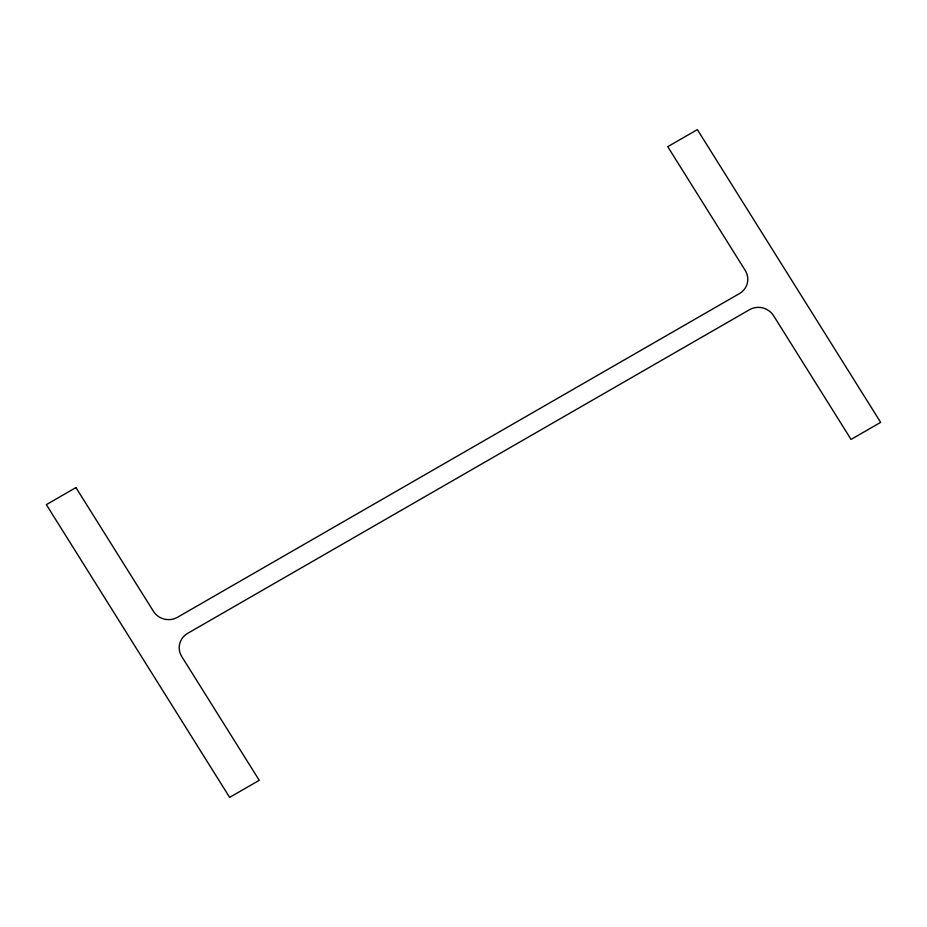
<?xml version="1.0" encoding="UTF-8"?>
<svg xmlns="http://www.w3.org/2000/svg" width="927" height="927" viewBox="0 0 927 927"><rect width="100%" height="100%" fill="white"/><g stroke="black" fill="none" stroke-linecap="round" stroke-linejoin="round"><path stroke-width="1.39" d="M75.944 487.579L46.35 504.636L229.641 797.382L259.247 780.325L181.808 656.64A17.543 16.906 17.4 0 1 187.532 633.431L749.549 309.688A17.543 16.906 17.4 0 1 773.605 315.736L851.056 439.421L880.65 422.364L697.359 129.618L667.753 146.675L745.192 270.36A17.543 16.906 17.4 0 1 739.468 293.569L177.451 617.312A17.543 16.906 17.4 0 1 153.395 611.264L75.944 487.579"/></g></svg>
